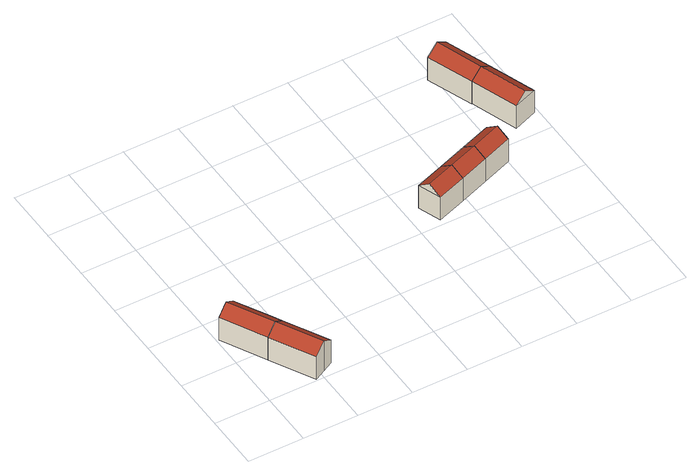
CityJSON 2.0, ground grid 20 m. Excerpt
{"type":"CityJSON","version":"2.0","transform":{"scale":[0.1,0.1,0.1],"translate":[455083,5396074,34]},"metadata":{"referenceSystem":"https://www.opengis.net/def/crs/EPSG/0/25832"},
"CityObjects":{
"building1":{"type":"Building","attributes":{"Geometrietyp2DReferenz":"3000","function":"31001_1010","yearOfConstruction":1953,"roofType":"3100","measuredHeight":12.8,"storeysAboveGround":3},"geometry":[{"type":"Solid","lod":"2","boundaries":[[[[0,1,2,3]],[[4,5,1,0]],[[6,7,5,4]],[[8,9,7,6]],[[10,11,9,8]],[[12,13,11,10]],[[3,2,13,12]],[[4,0,3,6]],[[12,10,8,6,3]],[[1,5,7,9,11,13,2]]]],"semantics":{"surfaces":[{"type":"WallSurface"},{"type":"RoofSurface"},{"type":"GroundSurface"}],"values":[[0,0,0,0,0,0,0,1,1,2]]}}]},
"building2":{"type":"Building","attributes":{"Geometrietyp2DReferenz":"3000","function":"31001_1010","yearOfConstruction":1953,"roofType":"3100","measuredHeight":12.74,"storeysAboveGround":3},"geometry":[{"type":"Solid","lod":"2","boundaries":[[[[14,15,16,17]],[[0,1,15,14]],[[3,2,1,0]],[[12,13,2,3]],[[18,19,13,12]],[[20,21,19,18]],[[17,16,21,20]],[[0,14,17,3]],[[20,18,12,3,17]],[[15,1,2,13,19,21,16]]]],"semantics":{"surfaces":[{"type":"WallSurface"},{"type":"RoofSurface"},{"type":"GroundSurface"}],"values":[[0,0,0,0,0,0,0,1,1,2]]}}]},
"building3":{"type":"Building","attributes":{"Geometrietyp2DReferenz":"3000","function":"31001_1010","yearOfConstruction":1953,"roofType":"3100","measuredHeight":12.76,"storeysAboveGround":3},"geometry":[{"type":"Solid","lod":"2","boundaries":[[[[22,23,24,25]],[[26,27,23,22]],[[28,29,27,26]],[[25,24,29,28]],[[22,30,26]],[[28,31,25]],[[25,31,30,22]],[[26,30,31,28]],[[23,27,29,24]]]],"semantics":{"surfaces":[{"type":"WallSurface"},{"type":"RoofSurface"},{"type":"GroundSurface"}],"values":[[0,0,0,0,0,0,1,1,2]]}}]},
"building4":{"type":"Building","attributes":{"Geometrietyp2DReferenz":"3000","function":"31001_1010","yearOfConstruction":1952,"roofType":"3100","measuredHeight":12.76,"storeysAboveGround":3},"geometry":[{"type":"Solid","lod":"2","boundaries":[[[[25,24,32,33]],[[28,29,24,25]],[[34,35,29,28]],[[33,32,35,34]],[[25,31,28]],[[34,36,33]],[[33,36,31,25]],[[28,31,36,34]],[[24,29,35,32]]]],"semantics":{"surfaces":[{"type":"WallSurface"},{"type":"RoofSurface"},{"type":"GroundSurface"}],"values":[[0,0,0,0,0,0,1,1,2]]}}]},
"building5":{"type":"Building","attributes":{"Geometrietyp2DReferenz":"3000","function":"31001_1010","yearOfConstruction":1952,"roofType":"3100","measuredHeight":12.71,"storeysAboveGround":3},"geometry":[{"type":"Solid","lod":"2","boundaries":[[[[33,37,38,39]],[[34,40,37,33]],[[41,42,40,34]],[[39,38,42,41]],[[33,36,34]],[[41,43,39]],[[39,43,36,33]],[[34,36,43,41]],[[37,40,42,38]]]],"semantics":{"surfaces":[{"type":"WallSurface"},{"type":"RoofSurface"},{"type":"GroundSurface"}],"values":[[0,0,0,0,0,0,1,1,2]]}}]},
"building6":{"type":"Building","attributes":{"Geometrietyp2DReferenz":"3000","function":"31001_1010","yearOfConstruction":1952,"roofType":"3100","measuredHeight":12.78,"storeysAboveGround":3},"geometry":[{"type":"Solid","lod":"2","boundaries":[[[[44,45,46,47]],[[48,49,45,44]],[[50,51,49,48]],[[47,46,51,50]],[[44,52,48]],[[50,53,47]],[[47,53,52,44]],[[48,52,53,50]],[[45,49,51,46]]]],"semantics":{"surfaces":[{"type":"WallSurface"},{"type":"RoofSurface"},{"type":"GroundSurface"}],"values":[[0,0,0,0,0,0,1,1,2]]}}]},
"building7":{"type":"Building","attributes":{"Geometrietyp2DReferenz":"3000","function":"31001_1010","yearOfConstruction":1952,"roofType":"3100","measuredHeight":12.65,"storeysAboveGround":3},"geometry":[{"type":"Solid","lod":"2","boundaries":[[[[54,55,56,44]],[[57,58,55,54]],[[48,59,58,57]],[[44,56,59,48]],[[54,60,57]],[[48,52,44]],[[44,52,60,54]],[[57,60,52,48]],[[55,58,59,56]]]],"semantics":{"surfaces":[{"type":"WallSurface"},{"type":"RoofSurface"},{"type":"GroundSurface"}],"values":[[0,0,0,0,0,0,1,1,2]]}}]}
},
"vertices":[
[92,161,101],[92,161,4],[131,182,4],[131,182,132],[8,318,101],[8,318,4],[47,339,132],[47,339,4],[85,359,101],[85,359,4],[149,241,101],[149,241,4],[169,202,101],[169,202,4],
[175,6,101],[175,6,4],[214,27,4],[214,27,132],[204,140,101],[204,140,4],[253,47,101],[253,47,4],
[880,418,105],[880,418,8],[985,455,8],[985,455,105],[850,500,105],[850,500,8],[955,538,105],[955,538,8],[865,459,136],[970,496,136],
[1090,494,8],[1090,494,105],[1060,575,105],[1060,575,8],[1075,535,136],
[1090,494,9],[1198,533,9],[1198,533,105],[1060,575,9],[1168,615,105],[1168,615,9],[1183,574,136],
[1322,845,106],[1322,845,10],[1262,1011,10],[1262,1011,106],[1237,815,106],[1237,815,10],[1177,980,106],[1177,980,10],[1279,830,138],[1220,995,138],
[1382,678,106],[1382,678,11],[1322,845,11],[1297,647,106],[1297,647,11],[1237,815,11],[1340,663,138]
]}
